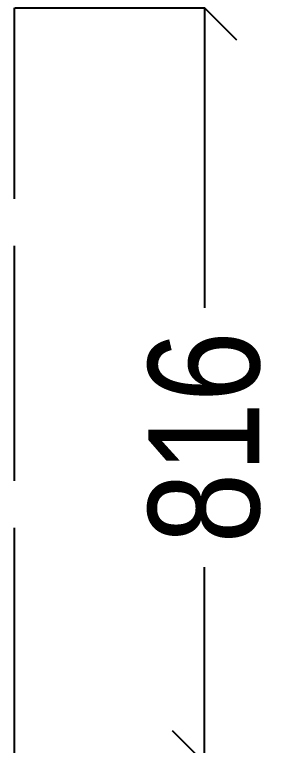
# Model space of a CAD drawing. Header units: millimetres. Extents: x 44692 to 172587, y -26854 to 14445.
# Drawn here: x 68240 to 68525, y -20887 to -20098 of the extents above; entities that cross this region are included whole.
import ezdxf

# ---------------------------------------------------------------- set-up
doc = ezdxf.new("R2010")
doc.units = ezdxf.units.MM
doc.header["$LTSCALE"] = 100
doc.linetypes.add('DASHEDX2', pattern=[3.048, 2.54, -0.508])
doc.layers.add('Area proceso', color=90, linetype='DASHEDX2')
doc.layers.add('Cotas secundarias', color=41, linetype='Continuous')
doc.styles.add('OpenSansCondensed-Light', font='OpenSansCondensed-Light.ttf')
doc.dimstyles.new('Cotas Mateo', dxfattribs={"dimtxt": 120, "dimasz": 70, "dimexe": 0.375, "dimexo": 0.125, "dimgap": 0.1, "dimtad": 1, "dimdec": 0, "dimzin": 12, "dimdsep": 46, "dimtxsty": 'OpenSansCondensed-Light', "dimblk": 'OBLIQUE', "dimcen": 2.5, "dimazin": 3, "dimtfac": 0.5, "dimtdec": 0, "dimtmove": 2, "dimatfit": 3, "dimarcsym": 0})

# ---------------------------------------------------------------- blocks, each defined once
blk = doc.blocks.new('_OBLIQUE')
at = {"color": 0, "linetype": 'ByBlock'}
blk.add_line((-0.5, -0.5), (0.5, 0.5), dxfattribs=at)
blk = doc.blocks.new('*D87')
at = {"layer": 'Cotas secundarias', "color": 0, "lineweight": -2, "transparency": 16777216}
for p, q in [((68240.56, -20090.33), (68446.15, -20090.33)), ((68445.78, -20090.33), (68445.78, -20414.59)), ((68445.78, -20906.33), (68445.78, -20694.79)), ((68240.56, -20906.33), (68446.15, -20906.33))]:
    blk.add_line(p, q, dxfattribs=at)
at = {"layer": 'Defpoints', "color": 0, "transparency": 16777216}
for p in [(68240.43, -20090.33), (68445.78, -20090.33), (68240.43, -20906.33)]:
    blk.add_point(p, dxfattribs=at)
at = {"layer": 'Cotas secundarias', "color": 0, "lineweight": -2, "transparency": 16777216, "xscale": 70, "yscale": 70, "zscale": 70}
for p, rotation in [((68445.78, -20090.33), 90), ((68445.78, -20906.33), 270)]:
    blk.add_blockref('_OBLIQUE', p, dxfattribs=dict(at, rotation=rotation))
at = {"layer": 'Cotas secundarias', "color": 0, "transparency": 16777216, "insert": (68445.78, -20554.69), "char_height": 120, "attachment_point": 5, "rotation": 90, "style": 'OpenSansCondensed-Light'}
blk.add_mtext('816', dxfattribs=at)

msp = doc.modelspace()

# ---------------------------------------------------------------- linework, layer by layer
at = {"layer": 'Area proceso'}
msp.add_line((68240.432, -20906.329), (68240.432, -20090.329), dxfattribs=at)

# ---------------------------------------------------------------- dimensions: what is measured, and where the dimension line sits
at = {"layer": 'Cotas secundarias'}
dim = msp.add_linear_dim(base=(68445.779, -20090.329), p1=(68240.432, -20906.329), p2=(68240.432, -20090.329), angle=90, dimstyle='Cotas Mateo', dxfattribs=at)
dim.commit()
dim.dimension.update_dxf_attribs({"geometry": '*D87', "text_midpoint": (68445.779, -20554.686), "dimtype": 160})

doc.saveas('drawing.dxf')
